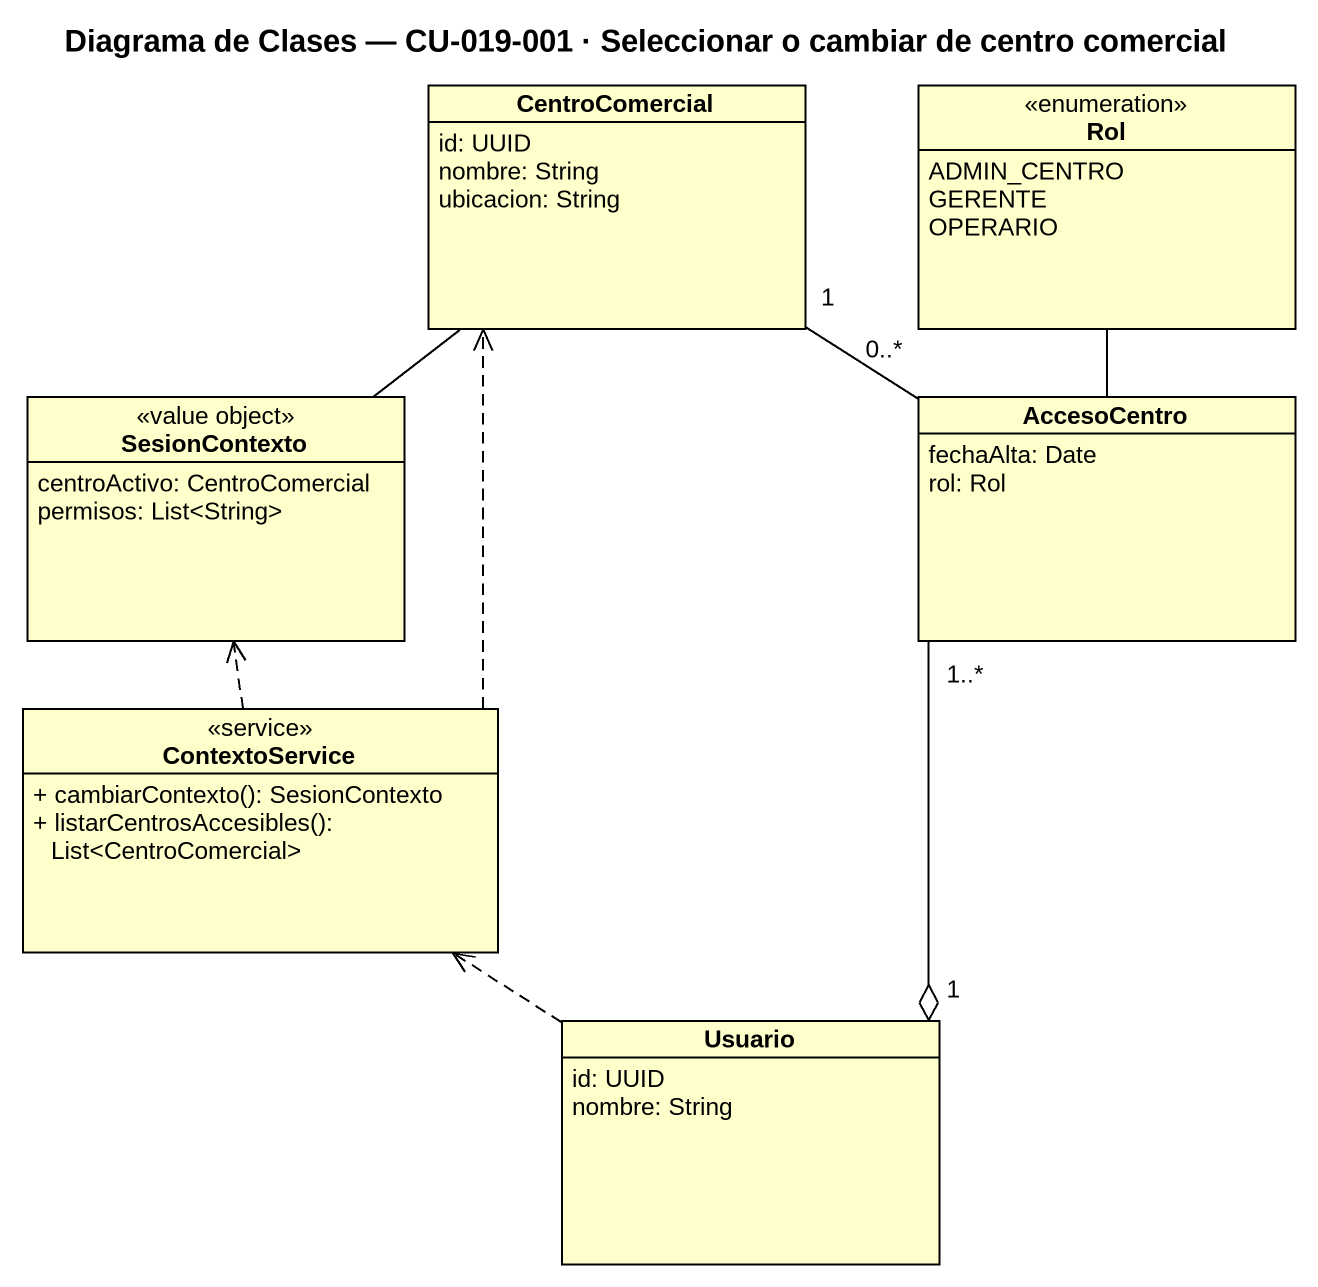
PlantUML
@startuml
title Diagrama de Clases — CU-019-001 · Seleccionar o cambiar de centro comercial
hide circle
hide empty members
skinparam classAttributeIconSize 0
class CentroComercial {
  id: UUID
  nombre: String
  ubicacion: String
}
enum Rol {
  ADMIN_CENTRO
  GERENTE
  OPERARIO
}
class SesionContexto <<value object>> {
  centroActivo: CentroComercial
  permisos: List<String>
}
class AccesoCentro {
  fechaAlta: Date
  rol: Rol
}
class ContextoService <<service>> {
  + cambiarContexto(): SesionContexto
  + listarCentrosAccesibles(): List<CentroComercial>
}
class Usuario {
  id: UUID
  nombre: String
}
SesionContexto -up- CentroComercial
AccesoCentro "0..*" -up- "1" CentroComercial
AccesoCentro -up- Rol
ContextoService .up.> CentroComercial
ContextoService .up.> SesionContexto
Usuario "1" o-up- "1..*" AccesoCentro
Usuario .up.> ContextoService
@enduml
